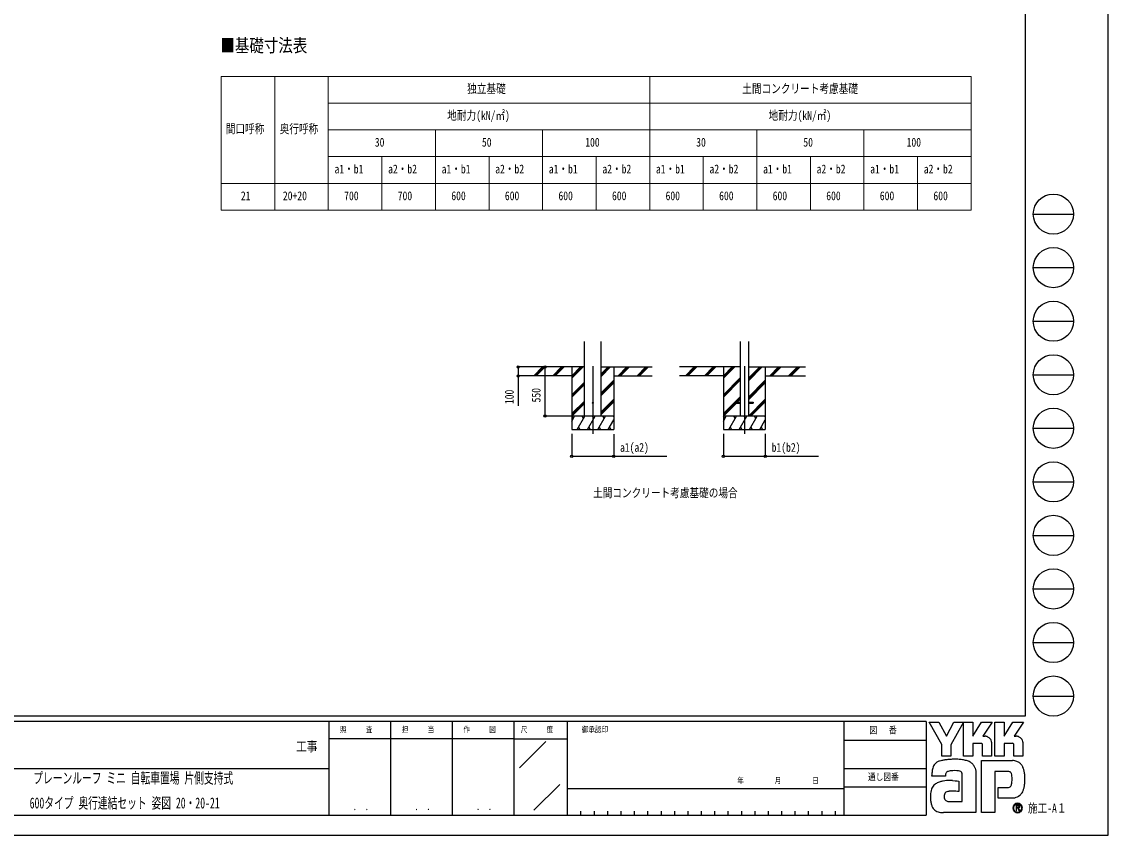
# Model space of a CAD drawing. Units: millimetres, scale not verified. Extents: x -12615 to 12615, y -8910 to 8910.
# Drawn here: x 444 to 12615, y -8910 to 205 of the extents above; entities that cross this region are included whole.
import ezdxf
from ezdxf.enums import TextEntityAlignment as Align

# ---------------------------------------------------------------- set-up
doc = ezdxf.new("R2010")
doc.units = ezdxf.units.MM
doc.header["$LTSCALE"] = 50
doc.layers.add('0-1_TABLE1', color=7, linetype='Continuous', lineweight=18)
for name, color, linetype in [('0-2_USER1', 3, 'Continuous'), ('0-3_YKK_12', 2, 'Continuous'), ('0-5_YKK_A1', 4, 'Continuous'), ('0-6_YKK_D', 6, 'Continuous'), ('0-7_YKK_ZWAK', 7, 'Continuous')]:
    doc.layers.add(name, color=color, linetype=linetype)
doc.styles.add('ＭＳ ゴシック', font='')
doc.styles.get('ＭＳ ゴシック').set_extended_font_data('MS Gothic')

msp = doc.modelspace()

# ---------------------------------------------------------------- linework, layer by layer
at = {"layer": '0-1_TABLE1'}
for p, q in [((2678.62, -406.39), (11078.62, -406.39)), ((2678.62, -406.39), (2678.62, -1906.39)), ((3278.62, -406.39), (3278.62, -1906.39)), ((3878.62, -406.39), (3878.62, -1906.39)), ((7478.62, -406.39), (7478.62, -1906.39)), ((3878.62, -706.39), (11078.62, -706.39)), ((3878.62, -1006.39), (11078.62, -1006.39)), ((5078.62, -1006.39), (5078.62, -1906.39)), ((6278.62, -1006.39), (6278.62, -1906.39)), ((8678.62, -1006.39), (8678.62, -1906.39)), ((9878.62, -1006.39), (9878.62, -1906.39)), ((3878.62, -1306.39), (11078.62, -1306.39)), ((4478.62, -1306.39), (4478.62, -1906.39)), ((5678.62, -1306.39), (5678.62, -1906.39)), ((6878.62, -1306.39), (6878.62, -1906.39)), ((8078.62, -1306.39), (8078.62, -1906.39)), ((9278.62, -1306.39), (9278.62, -1906.39)), ((10478.62, -1306.39), (10478.62, -1906.39)), ((2678.62, -1606.39), (11078.62, -1606.39)), ((2678.62, -1906.39), (11078.62, -1906.39))]:
    msp.add_line(p, q, dxfattribs=at)
msp.add_lwpolyline([(11078.62, -406.39), (11078.62, -1006.39), (11078.62, -1906.39)], dxfattribs=at)
at = {"layer": '0-3_YKK_12'}
for p, q in [((6840.1, -3653.81), (6840.1, -4413.02)), ((8538.56, -3653.81), (8538.56, -4413.02))]:
    msp.add_line(p, q, dxfattribs=at)
at = {"layer": '0-5_YKK_A1'}
for p, q in [((6746.35, -4213.02), (6746.35, -3377.67)), ((6933.85, -4213.02), (6933.85, -3377.67)), ((8493.36, -3377.67), (8493.36, -4213.02)), ((8583.76, -3377.67), (8583.76, -4213.02)), ((6746.35, -3663.02), (6114.15, -3663.02)), ((6605.1, -3763.02), (6114.15, -3763.02)), ((6180.84, -3761.61), (6279.43, -3663.02)), ((6193.57, -3763.02), (6293.57, -3663.02)), ((6207.72, -3763.02), (6307.72, -3663.02)), ((6392.97, -3761.61), (6491.56, -3663.02)), ((6405.71, -3763.02), (6505.71, -3663.02)), ((6419.85, -3763.02), (6519.85, -3663.02)), ((6605.1, -3663.02), (6605.1, -4363.02)), ((6605.1, -3789.9), (6731.98, -3663.02)), ((6605.1, -3775.75), (6717.84, -3663.02)), ((6605.1, -3761.61), (6703.7, -3663.02)), ((6933.85, -3769.51), (7040.35, -3663.02)), ((6933.85, -3755.37), (7026.21, -3663.02)), ((6933.85, -3741.23), (7012.06, -3663.02)), ((6933.85, -3663.02), (7505.72, -3663.02)), ((7075.1, -3663.02), (7075.1, -4363.02)), ((7075.1, -3763.02), (7505.72, -3763.02)), ((7124.2, -3763.02), (7224.2, -3663.02)), ((7138.34, -3763.02), (7238.34, -3663.02)), ((7152.48, -3763.02), (7252.48, -3663.02)), ((7336.33, -3763.02), (7436.33, -3663.02)), ((7350.47, -3763.02), (7450.47, -3663.02)), ((7364.61, -3763.02), (7464.61, -3663.02)), ((8493.36, -3663.02), (7812.61, -3663.02)), ((8303.56, -3763.02), (7812.61, -3763.02)), ((7879.29, -3761.61), (7977.89, -3663.02)), ((7892.03, -3763.02), (7992.03, -3663.02)), ((7906.18, -3763.02), (8006.18, -3663.02)), ((8091.43, -3761.61), (8190.02, -3663.02)), ((8104.16, -3763.02), (8204.17, -3663.02)), ((8118.31, -3763.02), (8218.31, -3663.02)), ((8303.56, -3663.02), (8303.56, -4363.02)), ((8303.56, -3789.9), (8430.44, -3663.02)), ((8303.56, -3775.75), (8416.3, -3663.02)), ((8303.56, -3761.61), (8402.16, -3663.02)), ((8583.76, -3818.06), (8738.81, -3663.02)), ((8583.76, -3803.92), (8724.67, -3663.02)), ((8583.76, -3789.78), (8710.52, -3663.02)), ((8583.76, -3663.02), (9221.76, -3663.02)), ((8773.56, -3663.02), (8773.56, -4363.02)), ((8773.56, -3763.02), (9221.76, -3763.02)), ((8822.65, -3763.02), (8922.66, -3663.02)), ((8836.8, -3763.02), (8936.8, -3663.02)), ((8850.94, -3763.02), (8950.94, -3663.02)), ((9034.79, -3763.02), (9134.79, -3663.02)), ((9048.93, -3763.02), (9148.93, -3663.02)), ((9063.07, -3763.02), (9163.07, -3663.02)), ((6605.1, -3973.74), (6746.35, -3832.49)), ((6605.1, -3987.88), (6746.35, -3846.64)), ((6605.1, -4002.03), (6746.35, -3860.78)), ((6933.85, -3953.36), (7075.1, -3812.11)), ((6933.85, -3967.5), (7075.1, -3826.25)), ((6933.85, -3981.65), (7075.1, -3840.4)), ((8303.56, -3973.74), (8493.36, -3783.94)), ((8303.56, -3987.88), (8493.36, -3798.09)), ((8303.56, -4002.03), (8493.36, -3812.23)), ((8583.76, -4001.91), (8773.56, -3812.11)), ((8583.76, -4016.05), (8773.56, -3826.25)), ((8583.76, -4030.19), (8773.56, -3840.4)), ((8303.56, -4185.87), (8493.36, -3996.08)), ((8445.06, -4058.52), (8493.36, -4010.22)), ((6605.1, -4185.87), (6746.35, -4044.63)), ((6605.1, -4200.02), (6746.35, -4058.77)), ((6606.24, -4213.02), (6746.35, -4072.91)), ((6933.85, -4165.49), (7075.1, -4024.24)), ((6933.85, -4179.63), (7075.1, -4038.38)), ((6933.85, -4193.78), (7075.1, -4052.53)), ((8303.56, -4200.02), (8438.56, -4065.02)), ((8304.7, -4213.02), (8450.2, -4067.52)), ((8438.56, -4058.52), (8438.56, -4067.52)), ((8438.56, -4058.52), (8493.36, -4058.52)), ((8438.56, -4067.52), (8493.36, -4067.52)), ((8459.2, -4058.52), (8493.36, -4024.36)), ((8583.76, -4058.52), (8638.56, -4058.52)), ((8583.76, -4067.52), (8638.56, -4067.52)), ((8584.78, -4213.02), (8773.56, -4024.24)), ((8598.92, -4213.02), (8773.56, -4038.38)), ((8613.07, -4213.02), (8773.56, -4052.53)), ((8638.56, -4058.52), (8638.56, -4067.52)), ((7075.1, -4213.02), (6605.1, -4213.02)), ((6605.1, -4269.18), (6637.53, -4213.02)), ((6622.53, -4239), (6607.53, -4213.02)), ((6666.4, -4363.02), (6753, -4213.02)), ((6738, -4239), (6723, -4213.02)), ((6781.87, -4363.02), (6868.47, -4213.02)), ((6853.47, -4239), (6838.47, -4213.02)), ((6897.34, -4363.02), (6983.94, -4213.02)), ((6968.94, -4239), (6953.94, -4213.02)), ((7012.81, -4363.02), (7075.1, -4255.12)), ((7075.1, -4222.87), (7069.41, -4213.02)), ((8773.56, -4213.02), (8303.56, -4213.02)), ((8303.56, -4269.18), (8335.99, -4213.02)), ((8320.99, -4239), (8305.98, -4213.02)), ((8364.85, -4363.02), (8451.46, -4213.02)), ((8436.46, -4239), (8421.46, -4213.02)), ((8480.32, -4363.02), (8566.93, -4213.02)), ((8551.93, -4239), (8536.92, -4213.02)), ((8595.79, -4363.02), (8682.4, -4213.02)), ((8667.4, -4239), (8652.4, -4213.02)), ((8711.26, -4363.02), (8773.56, -4255.12)), ((8773.56, -4222.87), (8767.87, -4213.02)), ((6605.1, -4363.02), (7075.1, -4363.02)), ((6681.39, -4337.04), (6696.39, -4363.02)), ((6796.86, -4337.04), (6811.86, -4363.02)), ((6912.34, -4337.04), (6927.34, -4363.02)), ((7027.8, -4337.04), (7042.8, -4363.02)), ((8303.56, -4363.02), (8773.56, -4363.02)), ((8379.85, -4337.04), (8394.85, -4363.02)), ((8495.32, -4337.04), (8510.32, -4363.02)), ((8610.79, -4337.04), (8625.79, -4363.02)), ((8726.26, -4337.04), (8741.26, -4363.02))]:
    msp.add_line(p, q, dxfattribs=at)
msp.add_circle((6840.1, -4063.02), 5, dxfattribs=at)
at = {"layer": '0-6_YKK_D'}
for p, q in [((6179.76, -3663.02), (6004.1, -3663.02)), ((6179.76, -3763.02), (6004.1, -3763.02)), ((6339.04, -3663.02), (6304.1, -3663.02)), ((6305.1, -3663.02), (6305.1, -4213.02)), ((6604.1, -4213.02), (6304.1, -4213.02)), ((6605.1, -4413.02), (6605.1, -4664.02)), ((7075.1, -4417.08), (7075.1, -4664.02)), ((8303.56, -4413.02), (8303.56, -4664.02)), ((8773.56, -4413.02), (8773.56, -4664.02))]:
    msp.add_line(p, q, dxfattribs=at)
for points in [[(6005.1, -3663.02), (6005.1, -3763.02), (6005.1, -4098.82)], [(6605.1, -4663.02), (7075.1, -4663.02), (7670.1, -4663.02)], [(8303.56, -4663.02), (8773.56, -4663.02), (9368.56, -4663.02)]]:
    msp.add_lwpolyline(points, dxfattribs=at)
for centre in [(6005.1, -3663.02), (6305.1, -3663.02), (6005.1, -3763.02), (6305.1, -4213.02), (6605.1, -4663.02), (7075.1, -4663.02), (8303.56, -4663.02), (8773.56, -4663.02)]:
    msp.add_circle(centre, 12.75, dxfattribs=at)
at = {"layer": '0-7_YKK_ZWAK'}
for p, q in [((11685.06, 8325), (11685.06, -7575)), ((11775.06, -1950), (12225.06, -1950)), ((11775.06, -2550), (12225.06, -2550)), ((11775.06, -3150), (12225.06, -3150)), ((11775.06, -3750), (12225.06, -3750)), ((11775.06, -4350), (12225.06, -4350)), ((11775.06, -4950), (12225.06, -4950)), ((11775.06, -5550), (12225.06, -5550)), ((11775.06, -6150), (12225.06, -6150)), ((11775.06, -6750), (12225.06, -6750)), ((11775.06, -7350), (12225.06, -7350)), ((11685.06, -7575), (-11714.94, -7575)), ((3885.06, -7635), (-14.94, -7635)), ((4575.06, -7635), (4575.06, -8685)), ((5265.06, -7635), (5265.06, -8685)), ((5955.06, -7635), (5955.06, -8685)), ((6555.06, -7635), (5955.06, -7635)), ((9652.56, -7635), (6555.06, -7635)), ((6555.06, -7635), (6555.06, -8685)), ((9652.56, -7635), (9652.56, -8685)), ((10575.06, -7635), (9652.56, -7635)), ((10575.06, -7635), (10575.06, -8685)), ((5955.06, -7830), (3885.06, -7830)), ((5955.06, -7830), (6555.06, -7830)), ((6021.31, -8154.87), (6315.11, -7861.08)), ((9652.56, -7845), (10575.06, -7845)), ((-14.94, -8160), (3885.06, -8160)), ((9652.56, -8160), (10575.06, -8160)), ((6182.02, -8627.97), (6470.68, -8339.3)), ((6555.06, -8385), (9652.56, -8385)), ((10575.06, -8370), (9652.56, -8370)), ((6705.06, -8640), (6705.06, -8685)), ((6855.06, -8640), (6855.06, -8685)), ((7005.06, -8640), (7005.06, -8685)), ((7155.06, -8640), (7155.06, -8685)), ((7305.06, -8640), (7305.06, -8685)), ((7455.06, -8640), (7455.06, -8685)), ((7605.06, -8640), (7605.06, -8685)), ((7755.06, -8640), (7755.06, -8685)), ((7905.06, -8640), (7905.06, -8685)), ((8055.06, -8640), (8055.06, -8685)), ((8205.06, -8640), (8205.06, -8685)), ((8355.06, -8640), (8355.06, -8685)), ((8505.06, -8640), (8505.06, -8685)), ((8655.06, -8640), (8655.06, -8685)), ((8805.06, -8640), (8805.06, -8685)), ((8955.06, -8640), (8955.06, -8685)), ((9105.06, -8640), (9105.06, -8685)), ((9255.06, -8640), (9255.06, -8685)), ((9405.06, -8640), (9405.06, -8685)), ((9555.06, -8640), (9555.06, -8685)), ((-14.94, -8685), (3885.06, -8685)), ((3885.06, -8685), (5955.06, -8685)), ((5955.06, -8685), (6555.06, -8685)), ((6555.06, -8685), (9652.56, -8685)), ((9652.56, -8685), (10575.06, -8685)), ((11600.02, -8651.94), (11600.02, -8651.94))]:
    msp.add_line(p, q, dxfattribs=at)
for points in [[(-12615, -8910), (12615, -8910), (12615, 8910), (-12615, 8910)], [(10608.06, -7644), (10718.49, -7644), (10801.41, -7800.3), (10884.12, -7644), (10994.63, -7644), (10853.01, -7895.97), (10853.01, -8022.4), (10752.29, -8022.4), (10752.29, -7892.57)]]:
    msp.add_lwpolyline(points, close=True, dxfattribs=at)
for points in [[(5955.06, -7635), (3885.06, -7635), (3885.06, -8685)], [(11191.64, -7879.83), (11096.31, -7879.83), (11096.31, -8022.29), (10994.74, -8022.29), (10994.74, -7644), (11096.31, -7644), (11096.31, -7798.75), (11196.21, -7644), (11315.52, -7644), (11208.48, -7800.64), (11212.27, -7800.64), (11216.46, -7800.64), (11220.76, -7800.64), (11224.9, -7800.64), (11228.6, -7800.64), (11231.58, -7800.64), (11233.57, -7800.64), (11234.3, -7800.64)], [(11542.53, -7879.83), (11447.31, -7879.83), (11447.31, -8022.4), (11345.69, -8022.4), (11345.69, -7644), (11447.31, -7644), (11447.31, -7798.75), (11547.1, -7644), (11666.41, -7644), (11559.37, -7800.64), (11563.2, -7800.64), (11567.41, -7800.64), (11571.71, -7800.64), (11575.84, -7800.64), (11579.52, -7800.64), (11582.49, -7800.64), (11584.47, -7800.64), (11585.19, -7800.64)], [(11263.52, -7806.64), (11275.65, -7813.57), (11285.92, -7822.6), (11294.18, -7833.36), (11300.27, -7845.45), (11304.03, -7858.49), (11305.32, -7872.11), (11305.32, -8022.65), (11206.23, -8022.65), (11206.23, -7894.23)], [(11614.45, -7806.64), (11626.61, -7813.57), (11636.92, -7822.6), (11645.22, -7833.36), (11651.35, -7845.45), (11655.14, -7858.49), (11656.44, -7872.11), (11656.44, -8022.4), (11557.12, -8022.4), (11557.12, -7894.23)], [(11486.61, -8194.52), (11343.58, -8194.52), (11343.58, -8655), (11193.69, -8655), (11193.69, -8072.37), (11542.06, -8072.37)], [(11636.14, -8113.54), (11645.92, -8125.87), (11653.24, -8137.83), (11658.35, -8148.65)], [(10814.39, -8196.93), (10807.42, -8200.86), (10801.98, -8205.65), (10797.86, -8211.25), (10794.88, -8217.59), (10792.82, -8224.59), (10791.48, -8232.21), (10790.67, -8240.37), (10790.19, -8249), (10640.23, -8249.37), (10640.67, -8228.86), (10641.5, -8205.82)], [(11123.13, -8157.5), (11127.38, -8174.71), (11129.79, -8193.13), (11130.55, -8212.76), (11130.55, -8655), (10768.66, -8655)], [(10871.84, -8296.58), (10900.22, -8298.46), (10922.53, -8300.96), (10937.13, -8303.3), (10942.36, -8304.7), (10942.36, -8419.42), (10925.77, -8417.67), (10907.57, -8416.68), (10888.94, -8416.3), (10871.06, -8416.36), (10855.1, -8416.69), (10842.25, -8417.13), (10833.68, -8417.51), (10830.56, -8417.68), (10817.59, -8420.05), (10806.4, -8423.76), (10797.01, -8428.84), (10789.4, -8435.31), (10783.58, -8443.19), (10779.55, -8452.51), (10777.31, -8463.3), (10776.86, -8475.57), (10778.29, -8489.07), (10781.15, -8500.22), (10785.28, -8509.25), (10790.48, -8516.37), (10796.58, -8521.78), (10803.4, -8525.72), (10810.76, -8528.37), (10818.48, -8529.97), (10977.79, -8529.97), (10977.79, -8235.22), (10977.83, -8229.38), (10977.53, -8223.66), (10976.78, -8218.16), (10975.5, -8212.94), (10973.59, -8208.07), (10970.96, -8203.64), (10967.51, -8199.72), (10963.16, -8196.37)], [(10963.16, -8196.37), (10953.82, -8192.71), (10938.88, -8189.6), (10919.82, -8187.31), (10898.12, -8186.08), (10875.25, -8186.18), (10852.69, -8187.85)], [(11537.48, -8282.99), (11537.29, -8263.9), (11536.38, -8246.69), (11534.23, -8231.59), (11530.31, -8218.78)], [(11623.69, -8462.91), (11609.85, -8473.67), (11595.43, -8482.13), (11580.55, -8488.44), (11565.3, -8492.76), (11549.8, -8495.23), (11534.16, -8496.03), (11380.08, -8496.03), (11380.08, -8374.99), (11466.96, -8374.99), (11482.98, -8374.77), (11497.07, -8373.4), (11509.16, -8369.86)], [(11623.82, -8587.79), (11623.75, -8586.03), (11623.53, -8584.34), (11623.16, -8582.71), (11622.66, -8581.16), (11622.01, -8579.69), (11621.22, -8578.31), (11620.3, -8577.02), (11619.24, -8575.84), (11617.85, -8574.61), (11616.31, -8573.54), (11614.62, -8572.63), (11612.79, -8571.88), (11610.84, -8571.29), (11608.75, -8570.87), (11606.55, -8570.61), (11604.23, -8570.53), (11581.5, -8570.53), (11581.5, -8637.42), (11588.37, -8637.42), (11588.37, -8577.35), (11604.23, -8577.35), (11605.87, -8577.41), (11607.41, -8577.57), (11608.85, -8577.83), (11610.19, -8578.2), (11611.42, -8578.67), (11612.53, -8579.24), (11613.52, -8579.9), (11614.4, -8580.67)], [(11617.08, -8587.79), (11616.66, -8591.01), (11615.51, -8593.54), (11613.78, -8595.47), (11611.64, -8596.87), (11609.23, -8597.83), (11606.71, -8598.42), (11604.25, -8598.72), (11601.99, -8598.8), (11596.03, -8598.8), (11599.04, -8603.91), (11618.68, -8637.65), (11626.54, -8637.65), (11607.6, -8605.17), (11609.37, -8604.82), (11611.07, -8604.37), (11612.67, -8603.83), (11614.19, -8603.2), (11615.6, -8602.47), (11616.92, -8601.65), (11618.14, -8600.73), (11619.24, -8599.73)]]:
    msp.add_lwpolyline(points, dxfattribs=at)
for centre in [(12000.06, -1950), (12000.06, -2550), (12000.06, -3150), (12000.06, -3750), (12000.06, -4350), (12000.06, -4950), (12000.06, -5550), (12000.06, -6150), (12000.06, -6750), (12000.06, -7350)]:
    msp.add_circle(centre, 225, dxfattribs=at)
for centre, radius, start, end in [((11192.17, -7893.88), 14.06, 358.57817, 92.1683), ((11234.45, -7875.57), 74.93, 78.26798, 90.11215), ((11235.52, -7870.11), 69.37, 66.19963, 78.22058), ((11543.13, -7893.81), 14, 358.29941, 92.43455), ((11585.34, -7875.7), 75.07, 78.27851, 90.10826), ((11586.37, -7870.44), 69.7, 66.2483, 78.23226), ((10774.82, -8193.86), 130.74, 152.2125, 163.4865), ((10754.81, -8183.52), 108.22, 138.03852, 152.12015), ((10754.79, -8184.02), 108.55, 122.60463, 137.83438), ((10769.15, -8207.24), 135.84, 108.37421, 122.42809), ((10791.88, -8288.08), 219.75, 100.93159, 107.35499), ((10866.16, -8648.45), 587.69, 97.86054, 101.37938), ((10901.03, -8890.74), 832.48, 94.90201, 97.9576), ((10903.41, -8910.14), 852, 91.6169, 94.94971), ((10900.11, -8772.18), 714.01, 87.51794, 91.66439), ((10909.38, -8573.33), 514.94, 81.92631, 87.59083), ((10936.76, -8385.69), 325.32, 73.67137, 82.05943), ((10977.38, -8249.75), 183.45, 60.60528, 73.9085), ((10994.01, -8216.59), 146.41, 52.17347, 59.90542), ((11008.88, -8197.34), 122.08, 43.55042, 52.14561), ((11017.07, -8189.43), 110.69, 34.48659, 43.50182), ((11017.13, -8189.26), 110.55, 25.58915, 34.43128), ((11007.29, -8193.87), 121.41, 17.43089, 25.54591), ((11536.36, -8232.64), 160.37, 78.73198, 87.96551), ((11541.07, -8208.59), 135.87, 69.03034, 78.69541), ((11545.45, -8196.9), 123.38, 59.39484, 68.9885), ((11547.48, -8193.34), 119.28, 50.3012, 59.3616), ((11546.74, -8194.18), 120.4, 42.05209, 50.28551), ((11487.28, -8228.44), 188.76, 14.76267, 25.00486), ((10913.41, -8221.38), 272.36, 171.55622, 176.72493), ((10821.12, -8207.6), 179.04, 163.48385, 171.57982), ((10853.97, -8290.89), 101.95, 102.4979, 112.84632), ((10873.7, -8375.98), 189.3, 96.37207, 102.75341), ((11487.42, -8268.03), 73.52, 77.94572, 90.63794), ((11493.81, -8238.05), 42.86, 60.20991, 77.92418), ((11497.96, -8230.26), 34.04, 39.8078, 59.75378), ((11492.14, -8234.71), 41.37, 22.65544, 39.38165), ((11371.51, -8259.99), 308.76, 7.9139, 14.95041), ((11255.87, -8276.8), 425.61, 2.54376, 8.01251), ((11189.59, -8280.29), 491.98, 357.76419, 2.60674), ((10777.37, -8448.87), 152.71, 153.89178, 164.94341), ((10754.78, -8438.01), 127.65, 142.04688, 153.80771), ((10750.42, -8434.88), 122.29, 130.60221, 141.94427), ((10757.63, -8443.54), 133.55, 120.60724, 130.53081), ((10771.85, -8467.72), 161.6, 112.58838, 120.58162), ((10790.98, -8513.7), 211.4, 106.61303, 112.59024), ((10821.07, -8614.84), 316.93, 99.87193, 106.59825), ((10837.93, -8709.82), 413.39, 94.78469, 99.91711), ((10846.14, -8804.31), 508.24, 90.80099, 94.81812), ((10847.39, -8874.68), 578.61, 87.57779, 90.82714), ((11495.16, -8338.28), 34.54, 293.91672, 314.09376), ((11490.45, -8334.13), 40.8, 314.78099, 333.92928), ((11460.15, -8319.42), 74.48, 334.00676, 347.34989), ((11377.49, -8300.27), 159.33, 347.14308, 355.40008), ((11196.61, -8284.73), 340.88, 355.2339, 0.29193), ((11440.22, -8325.35), 236.92, 339.22498, 347.31457), ((11307.45, -8294.38), 373.25, 347.15166, 352.97565), ((11208.51, -8281.51), 473.02, 352.8937, 357.82206), ((10914.4, -8470.46), 291.87, 174.55588, 182.47272), ((11077.49, -8467.89), 454.94, 181.90948, 187.89042), ((10826.95, -8462.09), 204.02, 164.97537, 174.56739), ((11523.69, -8350.16), 150.71, 311.57033, 318.66243), ((11506.24, -8334.86), 173.92, 318.67367, 325.29112), ((11551.08, -8368.28), 118.04, 326.23251, 339.61931), ((10886.08, -8494.82), 261.65, 187.80471, 196.36971), ((10785.01, -8524.67), 156.26, 196.3102, 208.20993), ((10741.01, -8548.09), 106.41, 208.29777, 223.35561), ((10731.08, -8556.83), 93.2, 223.64205, 239.63663), ((10739.32, -8541.84), 110.3, 239.8785, 253.65355), ((11599.78, -8604.63), 52.6, 179.86065, 225.14399), ((11600.11, -8604.57), 52.92, 90.09157, 179.92363), ((11599.77, -8604.4), 47.06, 134.8007, 180.12175), ((11599.58, -8604.7), 46.87, 179.75513, 225.29722), ((11599.91, -8604.13), 46.97, 89.86602, 135.149), ((11599.93, -8605.12), 46.82, 224.62822, 270.10973), ((11600.1, -8604.47), 52.82, 44.93442, 90.08536), ((11600.12, -8604.49), 47.33, 45.03108, 90.11509), ((11599.95, -8604.42), 47.52, 270.09072, 359.90926), ((11607.02, -8587.51), 10.06, 358.3894, 42.86139), ((11607.22, -8588.27), 16.6, 316.37674, 1.6565), ((11600.15, -8604.5), 47.31, 0.00643, 45.07115), ((11600.52, -8604.31), 52.41, 359.78949, 45.13288), ((11600.39, -8604.71), 52.54, 314.92572, 0.23508), ((10754.4, -8490.03), 164.26, 253.69102, 263.74909), ((10767.18, -8376.29), 278.71, 263.68487, 270.30455), ((11600.03, -8604.63), 52.77, 224.94536, 269.98445), ((11600.03, -8604.37), 53.04, 269.98802, 314.93777)]:
    msp.add_arc(centre, radius, start, end, dxfattribs=at)

# ---------------------------------------------------------------- texts
at = {"layer": '0-1_TABLE1', "style": 'ＭＳ ゴシック', "width": 0.8}
for s, p in [('独立基礎', (5433.82, -623.89)), ('土間コンクリート考慮基礎', (8515.42, -623.89)), ('地耐力(kN/㎡)', (5210.62, -923.89)), ('地耐力(kN/㎡)', (8810.62, -923.89)), ('間口呼称', (2730.22, -1073.89)), ('奥行呼称', (3333.82, -1073.89)), ('30', (4399.42, -1223.89)), ('50', (5599.42, -1223.89)), ('100', (6756.22, -1223.89)), ('30', (7999.42, -1223.89)), ('50', (9199.42, -1223.89)), ('100', (10356.22, -1223.89)), ('a1・b1', (3948.22, -1523.89)), ('a2・b2', (4548.22, -1523.89)), ('a1・b1', (5148.22, -1523.89)), ('a2・b2', (5748.22, -1523.89)), ('a1・b1', (6348.22, -1523.89)), ('a2・b2', (6948.22, -1523.89)), ('a1・b1', (7548.22, -1523.89)), ('a2・b2', (8148.22, -1523.89)), ('a1・b1', (8748.22, -1523.89)), ('a2・b2', (9348.22, -1523.89)), ('a1・b1', (9948.22, -1523.89)), ('a2・b2', (10548.22, -1523.89)), ('21', (2899.42, -1823.89)), ('20+20', (3369.82, -1823.89)), ('700', (4056.22, -1823.89)), ('700', (4656.22, -1823.89)), ('600', (5256.22, -1823.89)), ('600', (5856.22, -1823.89)), ('600', (6456.22, -1823.89)), ('600', (7056.22, -1823.89)), ('600', (7656.22, -1823.89)), ('600', (8256.22, -1823.89)), ('600', (8856.22, -1823.89)), ('600', (9456.22, -1823.89)), ('600', (10056.22, -1823.89)), ('600', (10656.22, -1823.89))]:
    msp.add_text(s, height=98.97, dxfattribs=at).set_placement(p, align=Align.BOTTOM_LEFT)
at = {"layer": '0-2_USER1', "style": 'ＭＳ ゴシック'}
for s, height, width, p in [('■基礎寸法表', 148.5, 0.8, (2670.47, -178.72)), ('土間コンクリート考慮基礎の場合', 98.97, 0.8, (6843.85, -5152.75)), ('プレーンルーフ ミニ 自転車置場 片側支持式', 123.2, 0.65, (573.7, -8366.5)), (' 600タイプ 奥行連結セット 姿図 20・20-21', 123.2, 0.65, (479.06, -8646.5))]:
    msp.add_text(s, height=height, dxfattribs=dict(at, width=width)).set_placement(p, align=Align.BOTTOM_LEFT)
at = {"layer": '0-6_YKK_D', "style": 'ＭＳ ゴシック', "width": 0.8}
for s, p in [('100', (5985.1, -4078.82)), ('550', (6285.1, -4060.42))]:
    msp.add_text(s, height=98.97, rotation=90, dxfattribs=at).set_placement(p, align=Align.BOTTOM_LEFT)
for s, p in [('a1(a2)', (7146.1, -4643.02)), ('b1(b2)', (8844.56, -4643.02))]:
    msp.add_text(s, height=98.97, dxfattribs=at).set_placement(p, align=Align.BOTTOM_LEFT)
at = {"layer": '0-7_YKK_ZWAK', "style": 'ＭＳ ゴシック', "width": 0.8}
for s, height, p in [('照     査', 65.98, (4009.26, -7777.5)), ('担     当', 65.98, (4701.66, -7777.5)), ('作     図', 65.98, (5391.66, -7777.5)), ('尺     度', 65.98, (6034.26, -7777.5)), ('御承認印', 65.98, (6717.41, -7777.5)), ('図\u3000 番', 76.98, (9940.21, -7792.5)), ('工事', 110, (3517, -8002.39)), ('年        月        日', 65.98, (8459.72, -8349.64)), ('通し図番', 76.98, (9923.41, -8317.5)), ('． ．', 77.75, (4155, -8653.06)), ('． ．', 77.75, (4845, -8653.06)), ('． ．', 77.75, (5535, -8653.06)), ('施工-A１', 98.97, (11715.06, -8685))]:
    msp.add_text(s, height=height, dxfattribs=at).set_placement(p, align=Align.BOTTOM_LEFT)

doc.saveas('drawing.dxf')
